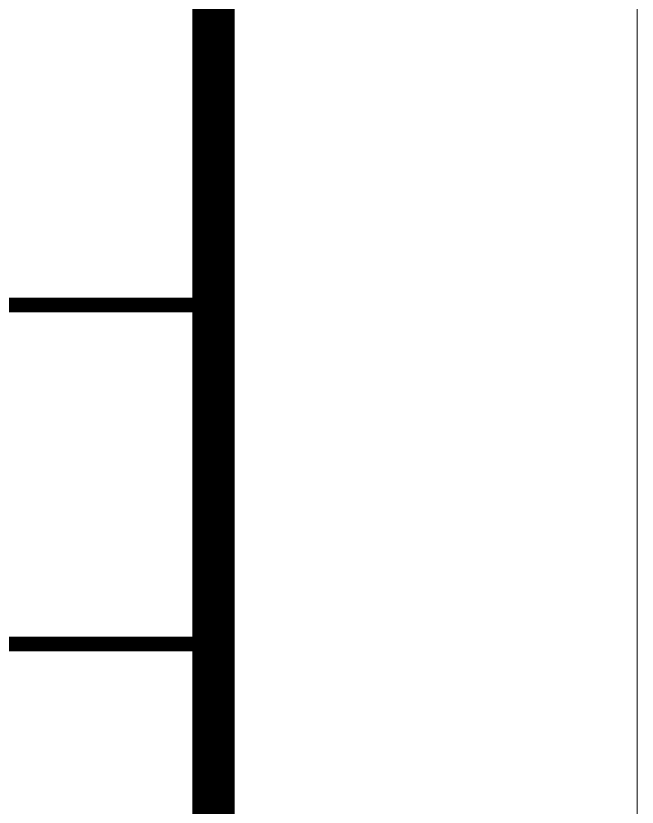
# Model space of a CAD drawing. Extents: x 3774419 to 4775970, y -926964 to 2266.
# Drawn here: x 3887051 to 3888517, y -915549 to -913682 of the extents above; entities that cross this region are included whole.
import ezdxf

# ---------------------------------------------------------------- set-up
doc = ezdxf.new("R2010")
doc.units = 0
doc.header["$LTSCALE"] = 1000
doc.header["$MEASUREMENT"] = 0
doc.layers.add('!!电气', color=1, linetype='CONTINUOUS')
doc.layers.add('图框', color=147, linetype='CONTINUOUS', lineweight=20)

# ---------------------------------------------------------------- blocks, each defined once
blk = doc.blocks.new('A$C1435328E')
at = {"layer": '图框', "const_width": 35}
for points in [[(-7000, 10900.3), (0, 10900.3)], [(-7000, 10100.3), (0, 10100.3)]]:
    blk.add_lwpolyline(points, dxfattribs=at)

msp = doc.modelspace()

# ---------------------------------------------------------------- linework, layer by layer
at = {"layer": '图框'}
msp.add_lwpolyline([(3804417.5, -867563.9), (3888517.5, -867563.9), (3888517.5, -926963.9), (3804417.5, -926963.9)], close=True, dxfattribs=at)
msp.add_lwpolyline([(3804417.5, -867563.9), (3888517.5, -867563.9), (3888517.5, -926963.9), (3804417.5, -926963.9)], close=True, dxfattribs=at)
at = {"layer": '图框', "const_width": 100}
msp.add_lwpolyline([(3887517.5, -925963.9), (3887517.5, -868563.9), (3806917.5, -868563.9), (3806917.5, -925963.9)], close=True, dxfattribs=at)

# ---------------------------------------------------------------- block references
at = {"layer": '!!电气'}
msp.add_blockref('A$C1435328E', (3887517.5, -925263.9), dxfattribs=at)

doc.saveas('drawing.dxf')
